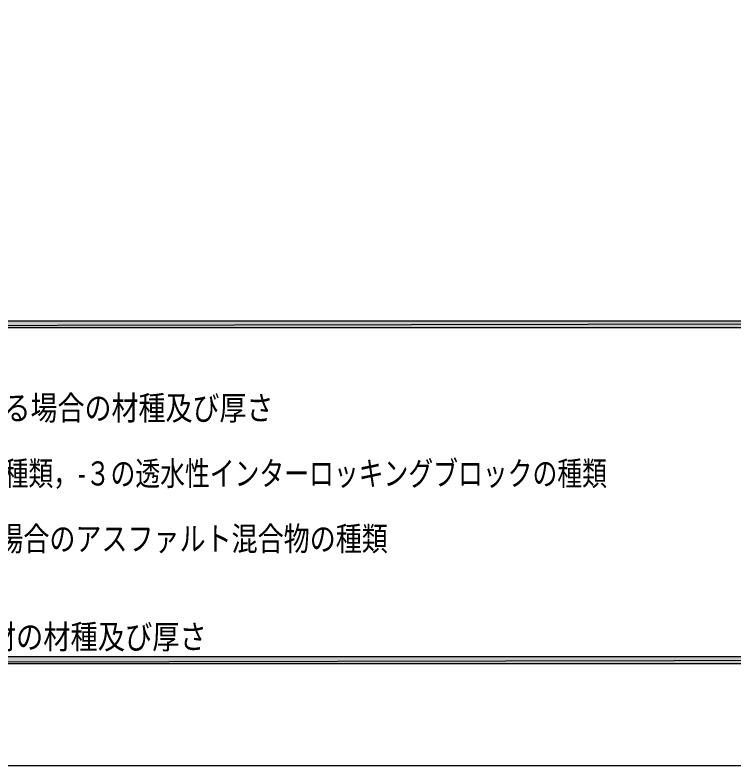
# Model space of a CAD drawing. Header units: millimetres. Extents: x 0 to 420, y 0 to 297.
# Drawn here: x 132.5 to 207.3, y 0 to 78.2 of the extents above; entities that cross this region are included whole.
import ezdxf
from ezdxf.enums import TextEntityAlignment as Align

# ---------------------------------------------------------------- set-up
doc = ezdxf.new("R2010")
doc.units = ezdxf.units.MM
doc.styles.add('kst32b', font='NotoSansJP-Variable.ttf')

msp = doc.modelspace()

# ---------------------------------------------------------------- hatches: boundary and pattern name
h = msp.add_hatch(color=7)
h.paths.add_polyline_path([(393.827, 11.345), (394.525, 10.647), (393.827, 45.635), (393.827, 11.345)])
h.paths.add_polyline_path([(394.525, 10.647), (393.827, 45.635), (394.525, 46.334), (394.525, 10.647)])
h.paths.add_polyline_path([(393.827, 45.635), (394.525, 46.334), (26.522, 45.635), (393.827, 45.635)])
h.paths.add_polyline_path([(394.525, 46.334), (26.522, 45.635), (25.823, 46.334), (394.525, 46.334)])
h.paths.add_polyline_path([(26.522, 45.635), (25.823, 46.334), (26.522, 11.345), (26.522, 45.635)])
h.paths.add_polyline_path([(25.823, 46.334), (26.522, 11.345), (25.823, 10.647), (25.823, 46.334)])
h.paths.add_polyline_path([(26.522, 11.345), (25.823, 10.647), (393.827, 11.345), (26.522, 11.345)])
h.paths.add_polyline_path([(25.823, 10.647), (393.827, 11.345), (394.525, 10.647), (25.823, 10.647)])

# ---------------------------------------------------------------- linework, layer by layer
at = {"lineweight": 13}
msp.add_lwpolyline([(0.191, 0), (0.191, 296.968), (420.158, 296.968), (420.158, 0)], close=True, dxfattribs=at)
at = {"lineweight": 0}
for points in [[(394.525, 46.334), (26.522, 45.635), (25.823, 46.334)], [(393.827, 45.635), (394.525, 46.334), (26.522, 45.635)], [(26.522, 11.345), (25.823, 10.647), (393.827, 11.345)], [(25.823, 10.647), (393.827, 11.345), (394.525, 10.647)]]:
    msp.add_lwpolyline(points, close=True, dxfattribs=at)

# ---------------------------------------------------------------- texts
at = {"style": 'kst32b'}
for s, p, p2 in [('凍上抑制層及びフィルター層のある場合の材種及び厚さ', (89.154, 36.004), (159.38, 36.004)), ('-２のインターロッキングブロックの種類，-３の透水性インターロッキングブロックの種類', (89.154, 29.189), (194.102, 29.189)), ('-４で基層がアスファルト混合物の場合のアスファルト混合物の種類', (89.154, 22.394), (171.289, 22.394)), ('-６の誘導用床材・注意喚起用床材の材種及び厚さ', (89.154, 12.192), (152.442, 12.192))]:
    msp.add_text(s, height=2.50959, dxfattribs=at).set_placement(p, p2, align=Align.FIT)

doc.saveas('drawing.dxf')
